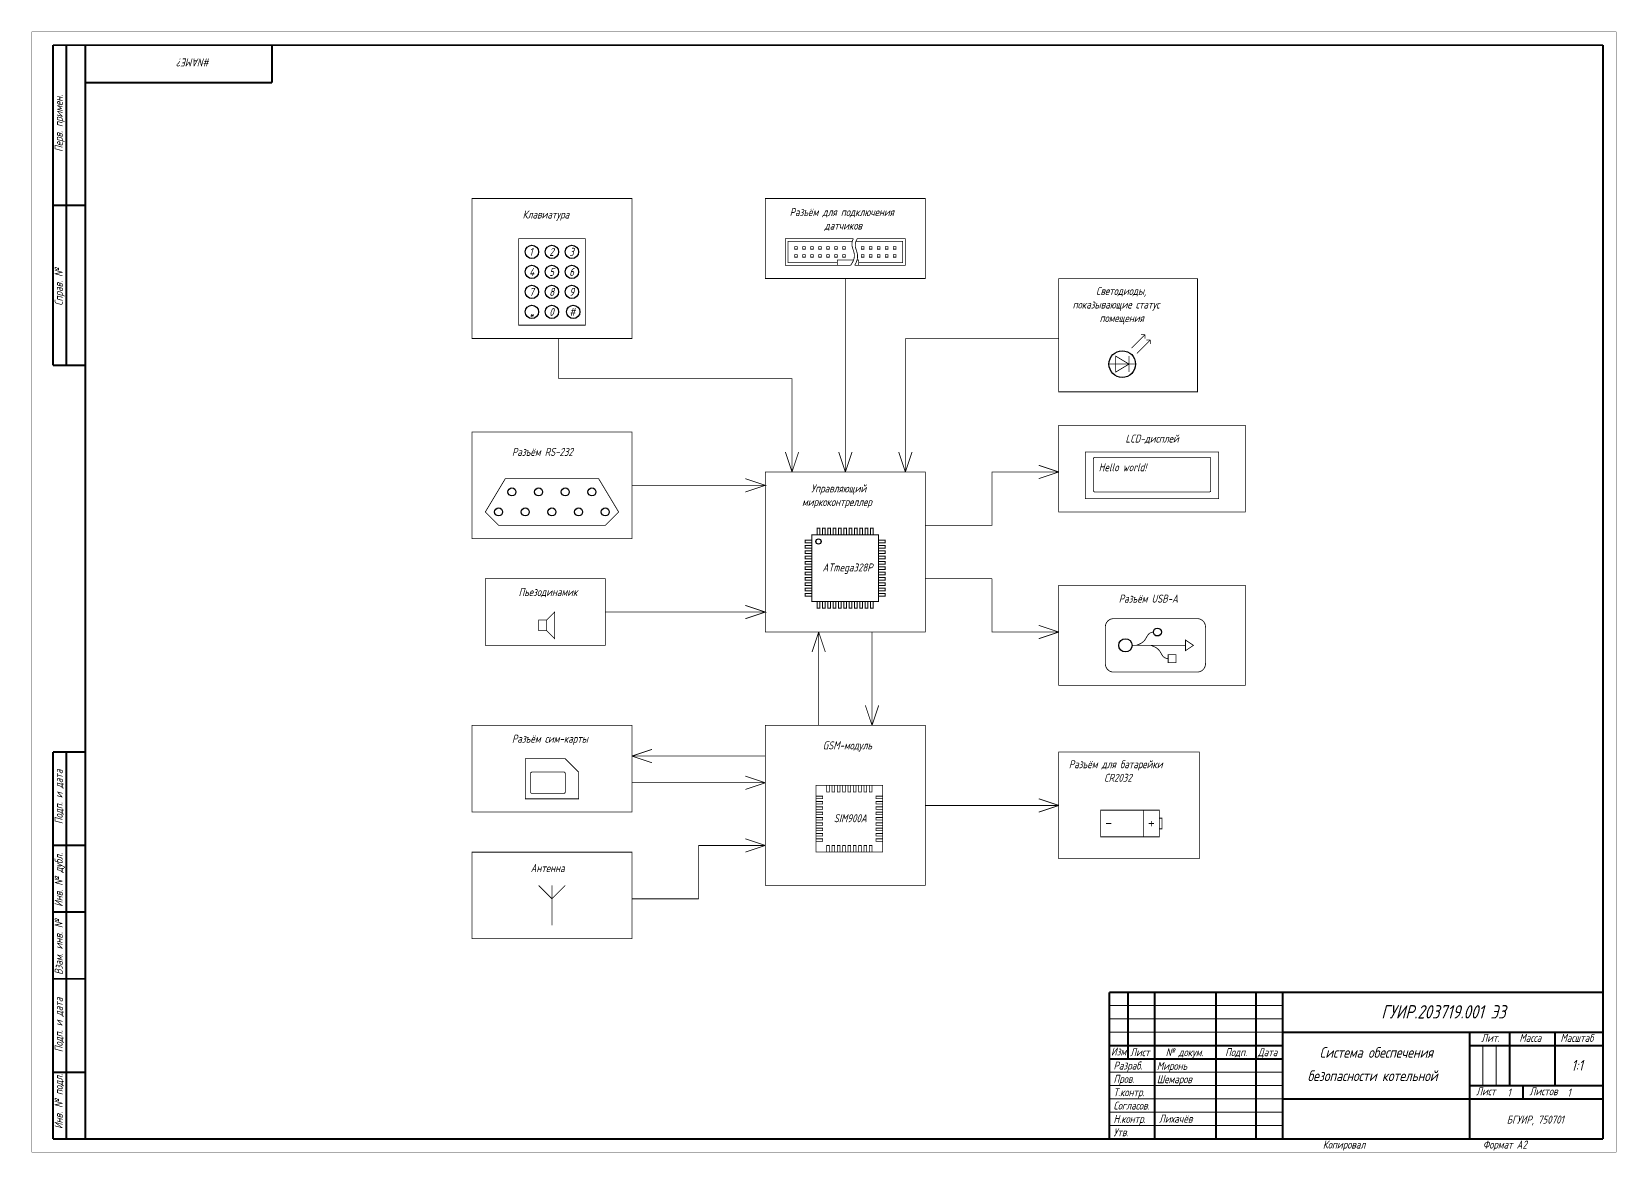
# Model space of a CAD drawing. Extents: x 346 to 4955, y 45 to 639.
# Drawn here: x 346 to 940, y 45 to 465 of the extents above; entities that cross this region are included whole.
import ezdxf

# ---------------------------------------------------------------- set-up
doc = ezdxf.new("R2010")
doc.units = 0
doc.header["$MEASUREMENT"] = 0
doc.layers.add('Sheet', color=255, linetype='CONTINUOUS')
doc.layers.add('тонкая', color=7, linetype='CONTINUOUS', lineweight=20)
doc.styles.add('GOST type A', font='gost.TTF', dxfattribs={"oblique": 15, "height": 0.2})
doc.styles.add('GOST type A0', font='gost.TTF', dxfattribs={"oblique": 15, "height": 3.5})

msp = doc.modelspace()

# ---------------------------------------------------------------- linework, layer by layer
at = {"layer": 'Sheet'}
for points, const_width in [([(346.369, 464.791), (940.348, 464.791), (940.348, 44.812), (346.369, 44.812), (346.369, 464.791)], 0.0991), ([(354.369, 459.791), (354.369, 339.791)], 0.749), ([(366.369, 459.791), (354.369, 459.791)], 0.749), ([(359.369, 459.791), (359.369, 339.791)], 0.749), ([(366.369, 459.791), (935.37, 459.791)], 0.749), ([(366.369, 459.791), (366.369, 49.791)], 0.749), ([(436.369, 445.791), (436.369, 459.791)], 0.749), ([(935.37, 459.791), (935.37, 49.791)], 0.749), ([(366.369, 445.791), (436.369, 445.791)], 0.749), ([(366.369, 399.791), (354.369, 399.791)], 0.749), ([(511.37, 402.292), (571.348, 402.292), (571.348, 349.813), (511.37, 349.813), (511.37, 402.292)], 0.3), ([(621.37, 402.292), (681.348, 402.292), (681.348, 372.312), (621.37, 372.312), (621.37, 402.292)], 0.3), ([(528.87, 387.291), (553.849, 387.291), (553.849, 354.812), (528.87, 354.812), (528.87, 387.291)], 0.3), ([(654.369, 387.291), (628.869, 387.291), (628.869, 377.291), (653.369, 377.291)], 0.3), ([(653.869, 386.291), (629.869, 386.291), (629.869, 378.291), (648.369, 378.291)], 0.3), ([(654.37, 387.291), (654.201, 386.925), (654.067, 386.575), (653.966, 386.24), (653.896, 385.918), (653.853, 385.609), (653.834, 385.311), (653.838, 385.024), (653.862, 384.744), (653.902, 384.472), (653.956, 384.206), (654.022, 383.945), (654.097, 383.688), (654.178, 383.432), (654.263, 383.178), (654.348, 382.923), (654.432, 382.666), (654.511, 382.407), (654.584, 382.143), (654.646, 381.874), (654.696, 381.598), (654.732, 381.314), (654.749, 381.02), (654.747, 380.716), (654.721, 380.4), (654.67, 380.071), (654.59, 379.728), (654.479, 379.369), (654.335, 378.992), (654.155, 378.598), (653.935, 378.183), (653.675, 377.748), (653.37, 377.291)], 0.3), ([(655.869, 387.291), (655.655, 386.924), (655.479, 386.574), (655.339, 386.239), (655.231, 385.918), (655.155, 385.609), (655.106, 385.311), (655.082, 385.023), (655.08, 384.744), (655.098, 384.472), (655.134, 384.206), (655.183, 383.945), (655.245, 383.687), (655.316, 383.432), (655.393, 383.177), (655.474, 382.922), (655.557, 382.666), (655.637, 382.406), (655.714, 382.143), (655.784, 381.873), (655.845, 381.597), (655.893, 381.313), (655.927, 381.02), (655.943, 380.716), (655.939, 380.4), (655.913, 380.071), (655.861, 379.727), (655.781, 379.368), (655.671, 378.992), (655.527, 378.597), (655.347, 378.183), (655.129, 377.748), (654.869, 377.291)], 0.3), ([(655.869, 387.291), (673.869, 387.291), (673.869, 377.291), (654.869, 377.291)], 0.3), ([(655.369, 386.291), (672.869, 386.291), (672.869, 378.291), (656.369, 378.291)], 0.3), ([(632.37, 384.291), (633.349, 384.291), (633.349, 383.312), (632.37, 383.312), (632.37, 384.291)], 0.3), ([(632.37, 381.291), (633.349, 381.291), (633.349, 380.313), (632.37, 380.313), (632.37, 381.291)], 0.3), ([(635.37, 384.291), (636.348, 384.291), (636.348, 383.312), (635.37, 383.312), (635.37, 384.291)], 0.3), ([(635.37, 381.291), (636.348, 381.291), (636.348, 380.313), (635.37, 380.313), (635.37, 381.291)], 0.3), ([(638.369, 384.291), (639.349, 384.291), (639.349, 383.312), (638.369, 383.312), (638.369, 384.291)], 0.3), ([(638.369, 381.291), (639.349, 381.291), (639.349, 380.313), (638.369, 380.313), (638.369, 381.291)], 0.3), ([(641.37, 384.291), (642.349, 384.291), (642.349, 383.312), (641.37, 383.312), (641.37, 384.291)], 0.3), ([(641.37, 381.291), (642.349, 381.291), (642.349, 380.313), (641.37, 380.313), (641.37, 381.291)], 0.3), ([(644.37, 384.291), (645.348, 384.291), (645.348, 383.312), (644.37, 383.312), (644.37, 384.291)], 0.3), ([(644.37, 381.291), (645.348, 381.291), (645.348, 380.313), (644.37, 380.313), (644.37, 381.291)], 0.3), ([(647.369, 384.291), (648.349, 384.291), (648.349, 383.312), (647.369, 383.312), (647.369, 384.291)], 0.3), ([(647.369, 381.291), (648.349, 381.291), (648.349, 380.313), (647.369, 380.313), (647.369, 381.291)], 0.3), ([(650.37, 384.291), (651.349, 384.291), (651.349, 383.312), (650.37, 383.312), (650.37, 384.291)], 0.3), ([(650.37, 381.291), (651.349, 381.291), (651.349, 380.313), (650.37, 380.313), (650.37, 381.291)], 0.3), ([(657.37, 384.291), (658.348, 384.291), (658.348, 383.312), (657.37, 383.312), (657.37, 384.291)], 0.3), ([(657.37, 381.291), (658.348, 381.291), (658.348, 380.313), (657.37, 380.313), (657.37, 381.291)], 0.3), ([(660.37, 384.291), (661.348, 384.291), (661.348, 383.312), (660.37, 383.312), (660.37, 384.291)], 0.3), ([(660.37, 381.291), (661.348, 381.291), (661.348, 380.313), (660.37, 380.313), (660.37, 381.291)], 0.3), ([(663.369, 384.291), (664.349, 384.291), (664.349, 383.312), (663.369, 383.312), (663.369, 384.291)], 0.3), ([(663.369, 381.291), (664.349, 381.291), (664.349, 380.313), (663.369, 380.313), (663.369, 381.291)], 0.3), ([(666.37, 384.291), (667.348, 384.291), (667.348, 383.312), (666.37, 383.312), (666.37, 384.291)], 0.3), ([(666.37, 381.291), (667.348, 381.291), (667.348, 380.313), (666.37, 380.313), (666.37, 381.291)], 0.3), ([(669.37, 384.291), (670.348, 384.291), (670.348, 383.312), (669.37, 383.312), (669.37, 384.291)], 0.3), ([(669.37, 381.291), (670.348, 381.291), (670.348, 380.313), (669.37, 380.313), (669.37, 381.291)], 0.3), ([(654.369, 379.291), (648.369, 379.291), (648.369, 377.291)], 0.3), ([(655.869, 379.291), (656.369, 379.291), (656.369, 377.291)], 0.3), ([(651.369, 372.291), (651.369, 299.791)], 0.3), ([(731.37, 372.291), (783.397, 372.291), (783.397, 329.813), (731.37, 329.813), (731.37, 372.291)], 0.3), ([(758.699, 346.235), (763.699, 351.235)], 0.3), ([(763.699, 351.235), (762.199, 351.235)], 0.3), ([(763.699, 351.235), (763.699, 349.735)], 0.3), ([(543.869, 349.791), (543.869, 334.791)], 0.3), ([(673.869, 349.791), (673.869, 299.791)], 0.3), ([(731.369, 349.791), (673.869, 349.791)], 0.3), ([(760.699, 344.235), (765.699, 349.235)], 0.3), ([(765.699, 349.235), (764.199, 349.235)], 0.3), ([(765.699, 349.235), (765.699, 347.735)], 0.3), ([(354.369, 339.791), (366.369, 339.791)], 0.749), ([(750.199, 340.235), (760.199, 340.235)], 0.3), ([(752.699, 343.235), (752.699, 337.235), (757.699, 340.235), (752.699, 343.235)], 0.3), ([(757.699, 343.235), (757.699, 337.235)], 0.3), ([(543.869, 334.791), (631.369, 334.791), (631.369, 299.791)], 0.3), ([(511.37, 314.792), (571.348, 314.792), (571.348, 274.812), (511.37, 274.812), (511.37, 314.792)], 0.3), ([(731.37, 317.291), (801.349, 317.291), (801.349, 284.812), (731.37, 284.812), (731.37, 317.291)], 0.3), ([(628.869, 307.291), (631.369, 299.791)], 0.3), ([(633.869, 307.291), (631.369, 299.791)], 0.3), ([(648.869, 307.291), (651.369, 299.791)], 0.3), ([(653.869, 307.291), (651.369, 299.791)], 0.3), ([(671.369, 307.291), (673.869, 299.791)], 0.3), ([(676.369, 307.291), (673.869, 299.791)], 0.3), ([(741.369, 307.291), (791.348, 307.291), (791.348, 289.812), (741.369, 289.812), (741.369, 307.291)], 0.3), ([(571.369, 294.791), (621.369, 294.791), (613.869, 297.291)], 0.3), ([(621.37, 299.791), (681.348, 299.791), (681.348, 239.812), (621.37, 239.812), (621.37, 299.791)], 0.3), ([(731.369, 299.791), (706.369, 299.791), (706.369, 279.791), (681.369, 279.791)], 0.3), ([(723.869, 302.291), (731.369, 299.791)], 0.3), ([(723.869, 297.291), (731.369, 299.791)], 0.3), ([(613.869, 292.291), (621.369, 294.791)], 0.3), ([(636.302, 274.231), (638.781, 274.231), (638.781, 273.253), (636.302, 273.253), (636.302, 274.231)], 0.3), ([(638.801, 276.232), (663.78, 276.232), (663.78, 251.253), (638.801, 251.253), (638.801, 276.232)], 0.3), ([(640.801, 278.731), (641.78, 278.731), (641.78, 276.252), (640.801, 276.252), (640.801, 278.731)], 0.3), ([(642.801, 278.731), (643.78, 278.731), (643.78, 276.252), (642.801, 276.252), (642.801, 278.731)], 0.3), ([(644.8, 278.731), (645.78, 278.731), (645.78, 276.252), (644.8, 276.252), (644.8, 278.731)], 0.3), ([(646.8, 278.731), (647.78, 278.731), (647.78, 276.252), (646.8, 276.252), (646.8, 278.731)], 0.3), ([(648.8, 278.731), (649.78, 278.731), (649.78, 276.252), (648.8, 276.252), (648.8, 278.731)], 0.3), ([(650.801, 278.731), (651.779, 278.731), (651.779, 276.252), (650.801, 276.252), (650.801, 278.731)], 0.3), ([(652.801, 278.731), (653.779, 278.731), (653.779, 276.252), (652.801, 276.252), (652.801, 278.731)], 0.3), ([(654.801, 278.731), (655.779, 278.731), (655.779, 276.252), (654.801, 276.252), (654.801, 278.731)], 0.3), ([(656.801, 278.731), (657.779, 278.731), (657.779, 276.252), (656.801, 276.252), (656.801, 278.731)], 0.3), ([(658.801, 278.731), (659.78, 278.731), (659.78, 276.252), (658.801, 276.252), (658.801, 278.731)], 0.3), ([(660.801, 278.731), (661.78, 278.731), (661.78, 276.252), (660.801, 276.252), (660.801, 278.731)], 0.3), ([(663.802, 274.231), (666.281, 274.231), (666.281, 273.253), (663.802, 273.253), (663.802, 274.231)], 0.3), ([(636.302, 272.231), (638.781, 272.231), (638.781, 271.253), (636.302, 271.253), (636.302, 272.231)], 0.3), ([(636.302, 270.231), (638.781, 270.231), (638.781, 269.252), (636.302, 269.252), (636.302, 270.231)], 0.3), ([(636.302, 268.231), (638.781, 268.231), (638.781, 267.252), (636.302, 267.252), (636.302, 268.231)], 0.3), ([(663.802, 272.231), (666.281, 272.231), (666.281, 271.253), (663.802, 271.253), (663.802, 272.231)], 0.3), ([(663.802, 270.231), (666.281, 270.231), (666.281, 269.252), (663.802, 269.252), (663.802, 270.231)], 0.3), ([(663.802, 268.231), (666.281, 268.231), (666.281, 267.252), (663.802, 267.252), (663.802, 268.231)], 0.3), ([(636.302, 266.231), (638.781, 266.231), (638.781, 265.252), (636.302, 265.252), (636.302, 266.231)], 0.3), ([(636.302, 264.232), (638.781, 264.232), (638.781, 263.252), (636.302, 263.252), (636.302, 264.232)], 0.3), ([(636.302, 262.232), (638.781, 262.232), (638.781, 261.252), (636.302, 261.252), (636.302, 262.232)], 0.3), ([(663.802, 266.231), (666.281, 266.231), (666.281, 265.252), (663.802, 265.252), (663.802, 266.231)], 0.3), ([(663.802, 264.232), (666.281, 264.232), (666.281, 263.252), (663.802, 263.252), (663.802, 264.232)], 0.3), ([(663.802, 262.232), (666.281, 262.232), (666.281, 261.252), (663.802, 261.252), (663.802, 262.232)], 0.3), ([(516.369, 259.791), (561.348, 259.791), (561.348, 234.812), (516.369, 234.812), (516.369, 259.791)], 0.3), ([(636.302, 260.232), (638.781, 260.232), (638.781, 259.252), (636.302, 259.252), (636.302, 260.232)], 0.3), ([(636.302, 258.232), (638.781, 258.232), (638.781, 257.252), (636.302, 257.252), (636.302, 258.232)], 0.3), ([(636.302, 256.231), (638.781, 256.231), (638.781, 255.253), (636.302, 255.253), (636.302, 256.231)], 0.3), ([(663.802, 260.232), (666.281, 260.232), (666.281, 259.252), (663.802, 259.252), (663.802, 260.232)], 0.3), ([(663.802, 258.232), (666.281, 258.232), (666.281, 257.252), (663.802, 257.252), (663.802, 258.232)], 0.3), ([(663.802, 256.231), (666.281, 256.231), (666.281, 255.253), (663.802, 255.253), (663.802, 256.231)], 0.3), ([(681.369, 259.791), (706.369, 259.791)], 0.3), ([(706.369, 259.791), (706.369, 239.791), (731.369, 239.791)], 0.3), ([(731.37, 257.291), (801.349, 257.291), (801.349, 219.812), (731.37, 219.812), (731.37, 257.291)], 0.3), ([(561.369, 247.291), (621.369, 247.291), (613.869, 249.791)], 0.3), ([(636.302, 254.231), (638.781, 254.231), (638.781, 253.253), (636.302, 253.253), (636.302, 254.231)], 0.3), ([(640.801, 251.232), (641.78, 251.232), (641.78, 248.753), (640.801, 248.753), (640.801, 251.232)], 0.3), ([(642.801, 251.232), (643.78, 251.232), (643.78, 248.753), (642.801, 248.753), (642.801, 251.232)], 0.3), ([(644.8, 251.232), (645.78, 251.232), (645.78, 248.753), (644.8, 248.753), (644.8, 251.232)], 0.3), ([(646.8, 251.232), (647.78, 251.232), (647.78, 248.753), (646.8, 248.753), (646.8, 251.232)], 0.3), ([(648.8, 251.232), (649.78, 251.232), (649.78, 248.753), (648.8, 248.753), (648.8, 251.232)], 0.3), ([(650.801, 251.232), (651.779, 251.232), (651.779, 248.753), (650.801, 248.753), (650.801, 251.232)], 0.3), ([(652.801, 251.232), (653.779, 251.232), (653.779, 248.753), (652.801, 248.753), (652.801, 251.232)], 0.3), ([(654.801, 251.232), (655.779, 251.232), (655.779, 248.753), (654.801, 248.753), (654.801, 251.232)], 0.3), ([(656.801, 251.232), (657.779, 251.232), (657.779, 248.753), (656.801, 248.753), (656.801, 251.232)], 0.3), ([(658.801, 251.232), (659.78, 251.232), (659.78, 248.753), (658.801, 248.753), (658.801, 251.232)], 0.3), ([(660.801, 251.232), (661.78, 251.232), (661.78, 248.753), (660.801, 248.753), (660.801, 251.232)], 0.3), ([(663.802, 254.231), (666.281, 254.231), (666.281, 253.253), (663.802, 253.253), (663.802, 254.231)], 0.3), ([(536.369, 244.291), (536.369, 240.291), (539.369, 240.291), (539.369, 244.291), (536.369, 244.291)], 0.3), ([(539.369, 240.291), (542.369, 237.291), (542.369, 247.291), (539.369, 244.291)], 0.3), ([(613.869, 244.791), (621.369, 247.291)], 0.3), ([(638.869, 232.291), (641.369, 239.791)], 0.3), ([(641.369, 204.791), (641.369, 239.791)], 0.3), ([(643.869, 232.291), (641.369, 239.791)], 0.3), ([(661.369, 239.791), (661.369, 204.791)], 0.3), ([(723.869, 242.291), (731.369, 239.791)], 0.3), ([(723.869, 237.291), (731.369, 239.791)], 0.3), ([(760.369, 234.791), (760.817, 234.935), (761.227, 235.088), (761.601, 235.249), (761.94, 235.415), (762.247, 235.588), (762.525, 235.766), (762.776, 235.948), (763.001, 236.134), (763.204, 236.323), (763.387, 236.514), (763.551, 236.706), (763.699, 236.9), (763.834, 237.093), (763.958, 237.285), (764.073, 237.476), (764.181, 237.665), (764.284, 237.851), (764.386, 238.033), (764.488, 238.211), (764.592, 238.384), (764.701, 238.551), (764.817, 238.711), (764.942, 238.864), (765.079, 239.009), (765.23, 239.145), (765.397, 239.272), (765.583, 239.388), (765.789, 239.493), (766.019, 239.587), (766.274, 239.668), (766.556, 239.736), (766.869, 239.791)], 0.3), ([(758.869, 234.791), (778.869, 234.791)], 0.3), ([(765.869, 234.791), (766.317, 234.646), (766.727, 234.493), (767.101, 234.332), (767.44, 234.166), (767.747, 233.993), (768.025, 233.815), (768.276, 233.633), (768.501, 233.447), (768.704, 233.258), (768.887, 233.067), (769.051, 232.875), (769.199, 232.681), (769.334, 232.488), (769.458, 232.296), (769.573, 232.105), (769.681, 231.916), (769.784, 231.73), (769.886, 231.548), (769.988, 231.37), (770.092, 231.197), (770.201, 231.03), (770.317, 230.87), (770.442, 230.717), (770.579, 230.572), (770.73, 230.436), (770.897, 230.309), (771.083, 230.193), (771.289, 230.088), (771.519, 229.994), (771.774, 229.913), (772.056, 229.845), (772.369, 229.791)], 0.3), ([(778.869, 236.791), (778.869, 232.791), (781.869, 234.791), (778.869, 236.791)], 0.3), ([(772.369, 231.29), (775.348, 231.29), (775.348, 228.312), (772.369, 228.312), (772.369, 231.29)], 0.3), ([(658.869, 212.291), (661.369, 204.791)], 0.3), ([(663.869, 212.291), (661.369, 204.791)], 0.3), ([(511.37, 204.791), (571.348, 204.791), (571.348, 172.313), (511.37, 172.313), (511.37, 204.791)], 0.3), ([(621.37, 204.791), (681.348, 204.791), (681.348, 144.812), (621.37, 144.812), (621.37, 204.791)], 0.3), ([(354.369, 49.791), (354.369, 194.791)], 0.749), ([(354.369, 194.791), (366.369, 194.791)], 0.749), ([(359.369, 194.791), (359.369, 49.791)], 0.749), ([(551.369, 187.291), (550.37, 188.291), (546.369, 192.291), (531.369, 192.291), (531.37, 177.291), (551.369, 177.291), (551.369, 187.291), (551.37, 187.291)], 0.3), ([(578.87, 195.791), (571.37, 193.291)], 0.3), ([(621.37, 193.291), (571.37, 193.291)], 0.3), ([(578.87, 190.791), (571.37, 193.291)], 0.3), ([(731.37, 194.791), (784.104, 194.791), (784.104, 154.813), (731.37, 154.813), (731.37, 194.791)], 0.3), ([(613.869, 185.791), (621.369, 183.291)], 0.3), ([(571.369, 183.291), (621.369, 183.291)], 0.3), ([(613.869, 180.791), (621.369, 183.291)], 0.3), ([(640.369, 182.291), (665.348, 182.291), (665.348, 157.313), (640.369, 157.313), (640.369, 182.291)], 0.3), ([(640.37, 178.291), (642.849, 178.291), (642.849, 177.312), (640.37, 177.312), (640.37, 178.291)], 0.3), ([(644.369, 182.291), (645.348, 182.291), (645.348, 179.812), (644.369, 179.812), (644.369, 182.291)], 0.3), ([(646.369, 182.291), (647.348, 182.291), (647.348, 179.812), (646.369, 179.812), (646.369, 182.291)], 0.3), ([(648.368, 182.291), (649.348, 182.291), (649.348, 179.812), (648.368, 179.812), (648.368, 182.291)], 0.3), ([(650.368, 182.291), (651.348, 182.291), (651.348, 179.812), (650.368, 179.812), (650.368, 182.291)], 0.3), ([(652.369, 182.291), (653.348, 182.291), (653.348, 179.812), (652.369, 179.812), (652.369, 182.291)], 0.3), ([(654.369, 182.291), (655.347, 182.291), (655.347, 179.812), (654.369, 179.812), (654.369, 182.291)], 0.3), ([(656.369, 182.291), (657.347, 182.291), (657.347, 179.812), (656.369, 179.812), (656.369, 182.291)], 0.3), ([(658.369, 182.291), (659.347, 182.291), (659.347, 179.812), (658.369, 179.812), (658.369, 182.291)], 0.3), ([(660.369, 182.291), (661.348, 182.291), (661.348, 179.812), (660.369, 179.812), (660.369, 182.291)], 0.3), ([(662.87, 178.291), (665.349, 178.291), (665.349, 177.312), (662.87, 177.312), (662.87, 178.291)], 0.3), ([(640.37, 176.29), (642.849, 176.29), (642.849, 175.312), (640.37, 175.312), (640.37, 176.29)], 0.3), ([(640.37, 174.29), (642.849, 174.29), (642.849, 173.312), (640.37, 173.312), (640.37, 174.29)], 0.3), ([(640.37, 172.29), (642.849, 172.29), (642.849, 171.312), (640.37, 171.312), (640.37, 172.29)], 0.3), ([(662.87, 176.29), (665.349, 176.29), (665.349, 175.312), (662.87, 175.312), (662.87, 176.29)], 0.3), ([(662.87, 174.29), (665.349, 174.29), (665.349, 173.312), (662.87, 173.312), (662.87, 174.29)], 0.3), ([(662.87, 172.29), (665.349, 172.29), (665.349, 171.312), (662.87, 171.312), (662.87, 172.29)], 0.3), ([(681.369, 174.791), (731.369, 174.791)], 0.3), ([(723.869, 177.291), (731.369, 174.791)], 0.3), ([(723.869, 172.291), (731.369, 174.791)], 0.3), ([(747.061, 173.001), (769.04, 173.001), (769.04, 163.022), (747.061, 163.022), (747.061, 173.001)], 0.3), ([(763.062, 173.001), (763.062, 163.001)], 0.3), ([(640.37, 170.29), (642.849, 170.29), (642.849, 169.312), (640.37, 169.312), (640.37, 170.29)], 0.3), ([(640.37, 168.29), (642.849, 168.29), (642.849, 167.312), (640.37, 167.312), (640.37, 168.29)], 0.3), ([(640.37, 166.29), (642.849, 166.29), (642.849, 165.311), (640.37, 165.311), (640.37, 166.29)], 0.3), ([(662.87, 170.29), (665.349, 170.29), (665.349, 169.312), (662.87, 169.312), (662.87, 170.29)], 0.3), ([(662.87, 168.29), (665.349, 168.29), (665.349, 167.312), (662.87, 167.312), (662.87, 168.29)], 0.3), ([(662.87, 166.29), (665.349, 166.29), (665.349, 165.311), (662.87, 165.311), (662.87, 166.29)], 0.3), ([(749.061, 168), (751.061, 168)], 0.3), ([(765.062, 168.001), (767.062, 168.001)], 0.3), ([(766.062, 169.001), (766.062, 167.001)], 0.3), ([(769.061, 170.001), (770.041, 170.001), (770.041, 166.022), (769.061, 166.022), (769.061, 170.001)], 0.3), ([(613.869, 162.291), (621.369, 159.791)], 0.3), ([(640.37, 164.291), (642.849, 164.291), (642.849, 163.311), (640.37, 163.311), (640.37, 164.291)], 0.3), ([(640.37, 162.291), (642.849, 162.291), (642.849, 161.311), (640.37, 161.311), (640.37, 162.291)], 0.3), ([(662.87, 164.291), (665.349, 164.291), (665.349, 163.311), (662.87, 163.311), (662.87, 164.291)], 0.3), ([(662.87, 162.291), (665.349, 162.291), (665.349, 161.311), (662.87, 161.311), (662.87, 162.291)], 0.3), ([(354.369, 159.791), (366.369, 159.791)], 0.749), ([(511.37, 157.292), (571.348, 157.292), (571.348, 124.812), (511.37, 124.812), (511.37, 157.292)], 0.3), ([(596.369, 139.791), (596.369, 159.791), (621.369, 159.791)], 0.3), ([(613.869, 157.291), (621.369, 159.791)], 0.3), ([(644.369, 159.791), (645.348, 159.791), (645.348, 157.312), (644.369, 157.312), (644.369, 159.791)], 0.3), ([(646.369, 159.791), (647.348, 159.791), (647.348, 157.312), (646.369, 157.312), (646.369, 159.791)], 0.3), ([(648.368, 159.791), (649.348, 159.791), (649.348, 157.312), (648.368, 157.312), (648.368, 159.791)], 0.3), ([(650.368, 159.791), (651.348, 159.791), (651.348, 157.312), (650.368, 157.312), (650.368, 159.791)], 0.3), ([(652.369, 159.791), (653.348, 159.791), (653.348, 157.312), (652.369, 157.312), (652.369, 159.791)], 0.3), ([(654.369, 159.791), (655.347, 159.791), (655.347, 157.312), (654.369, 157.312), (654.369, 159.791)], 0.3), ([(656.369, 159.791), (657.347, 159.791), (657.347, 157.312), (656.369, 157.312), (656.369, 159.791)], 0.3), ([(658.369, 159.791), (659.347, 159.791), (659.347, 157.312), (658.369, 157.312), (658.369, 159.791)], 0.3), ([(660.369, 159.791), (661.348, 159.791), (661.348, 157.312), (660.369, 157.312), (660.369, 159.791)], 0.3), ([(536.369, 144.791), (541.369, 139.791)], 0.3), ([(541.369, 139.791), (546.369, 144.791)], 0.3), ([(541.369, 144.791), (541.369, 139.791)], 0.3), ([(541.369, 139.791), (541.369, 129.791)], 0.3), ([(571.369, 139.791), (596.369, 139.791)], 0.3), ([(366.369, 134.791), (354.369, 134.791)], 0.749), ([(354.369, 109.791), (366.369, 109.791)], 0.749), ([(935.37, 104.791), (750.37, 104.791)], 0.749), ([(750.37, 49.791), (750.37, 104.791)], 0.749), ([(757.37, 104.791), (757.37, 79.791)], 0.749), ([(767.37, 49.791), (767.37, 104.791)], 0.749), ([(790.37, 104.791), (790.37, 49.791)], 0.749), ([(805.37, 49.791), (805.37, 104.791)], 0.749), ([(815.37, 104.791), (815.37, 49.791)], 0.749), ([(815.37, 99.791), (750.37, 99.791)], 0.3), ([(750.37, 94.791), (815.37, 94.791)], 0.3), ([(815.37, 89.791), (750.37, 89.791)], 0.3), ([(815.37, 89.791), (935.37, 89.791)], 0.749), ([(885.37, 89.791), (885.37, 49.791)], 0.749), ([(900.37, 69.791), (900.37, 89.791)], 0.749), ([(917.37, 89.791), (917.37, 69.791)], 0.749), ([(815.37, 84.791), (750.37, 84.791)], 0.749), ([(935.37, 84.791), (885.37, 84.791)], 0.749), ([(890.37, 69.791), (890.37, 84.791)], 0.3), ([(895.37, 84.791), (895.37, 69.791)], 0.3), ([(750.37, 79.791), (815.37, 79.791)], 0.749), ([(366.369, 74.791), (354.369, 74.791)], 0.749), ([(750.37, 74.791), (815.37, 74.791)], 0.3), ([(815.37, 69.791), (750.37, 69.791)], 0.3), ([(885.37, 69.791), (935.37, 69.791)], 0.749), ([(905.37, 69.791), (905.37, 64.791)], 0.749), ([(750.37, 64.791), (815.37, 64.791)], 0.3), ([(815.37, 59.791), (750.37, 59.791)], 0.3), ([(935.37, 64.791), (815.37, 64.791)], 0.749), ([(750.37, 54.791), (815.37, 54.791)], 0.3), ([(935.37, 49.791), (354.369, 49.791)], 0.749), ([(366.369, 49.791), (354.369, 49.791)], 0.749)]:
    msp.add_lwpolyline(points, dxfattribs=dict(at, const_width=const_width))
at = {"layer": 'Sheet', "const_width": 0.3}
for points in [[(787.849, 305.291), (744.869, 305.291, 0.4142136), (744.369, 304.791), (744.369, 292.812, 0.4142136), (744.869, 292.312), (787.849, 292.312, 0.4142136), (788.349, 292.812), (788.349, 304.791, 0.4142136), (787.849, 305.291)], [(783.661, 244.792), (751.556, 244.792, 0.4142136), (748.869, 241.39), (748.869, 228.215, 0.4142136), (751.556, 224.813), (783.661, 224.813, 0.4142136), (786.348, 228.215), (786.348, 241.39, 0.4142136), (783.661, 244.792)], [(545.848, 187.291), (533.87, 187.291, 0.4142136), (533.37, 186.791), (533.37, 179.813, 0.4142136), (533.87, 179.313), (545.848, 179.313, 0.4142136), (546.348, 179.813), (546.348, 186.791, 0.4142136), (545.848, 187.291)]]:
    msp.add_lwpolyline(points, format="xyb", close=True, dxfattribs=at)
msp.add_lwpolyline([(523.869, 297.291), (558.869, 297.291), (566.369, 284.791), (561.369, 279.791), (521.369, 279.791), (516.369, 284.791), (523.869, 297.291)], close=True, dxfattribs=at)
at = {"layer": 'Sheet'}
for centre, major_axis, ratio in [((533.859, 382.301), (0, 2.49), 0.9997205), ((541.358, 382.301), (0, 2.49), 0.9999857), ((548.859, 382.301), (0, 2.49), 0.9999816), ((533.859, 374.802), (0, 2.49), 0.9997205), ((541.358, 374.802), (0, 2.49), 0.9999857), ((548.859, 374.802), (0, 2.49), 0.9999816), ((533.859, 367.301), (0, 2.49), 0.9997205), ((541.358, 367.301), (0, 2.49), 0.9999857), ((548.859, 367.301), (0, 2.49), 0.9999816), ((533.859, 359.801), (0, 2.489), 0.9999857), ((541.358, 359.801), (2.49, 0), 0.999749), ((549.358, 359.801), (0, 2.489), 0.9999857), ((755.188, 340.245), (0, 4.99), 0.9998514), ((526.359, 292.302), (0, 1.489), 0.9999795), ((536.359, 292.302), (1.49, 0), 0.9995771), ((546.359, 292.302), (0, 1.489), 0.9999795), ((556.359, 292.302), (1.49, 0), 0.9995703), ((521.359, 284.802), (0, 1.49), 0.9999932), ((531.358, 284.802), (0, 1.49), 0.9999864), ((541.359, 284.802), (0, 1.49), 0.9999864), ((551.359, 284.802), (0, 1.49), 0.999543), ((561.359, 284.802), (0, 1.49), 0.9999864), ((641.291, 273.742), (0, 0.989), 0.9999897), ((768.359, 239.802), (1.49, 0), 0.9995703), ((756.359, 234.802), (0, 2.49), 0.9999755)]:
    msp.add_ellipse(centre, major_axis=major_axis, ratio=ratio, dxfattribs=at)

# ---------------------------------------------------------------- texts
at = {"layer": 'Sheet', "style": 'GOST type A', "oblique": 15}
for s, rotation, p in [('#NAME?', 180, (413.305, 454.82)), ('Перв. примен.', 90, (357.93, 419.791)), ('Справ. №', 90, (357.93, 362.113)), ('Подп. и дата', 90, (357.93, 167.791)), ('Инв. № дубл.', 90, (357.93, 136.791)), ('Взам. инв. №', 90, (357.93, 111.291)), ('Подп. и дата', 90, (357.93, 82.291)), ('Инв. № подл.', 90, (357.93, 53.498))]:
    msp.add_text(s, height=3, rotation=rotation, dxfattribs=at).set_placement(p)
for s, height, p in [('Разъём для подключения ', 3, (630.492, 395.727)), ('Клавиатура', 3, (530.369, 394.809)), ('датчиков', 3, (643.563, 390.645)), ('1', 3, (532.869, 380.81)), ('2', 3, (540.369, 380.81)), ('3', 3, (547.869, 380.81)), ('4', 3, (532.869, 373.31)), ('5', 3, (540.369, 373.309)), ('6', 3, (547.869, 373.31)), ('7', 3, (532.869, 365.81)), ('8', 3, (540.369, 365.81)), ('9', 3, (547.869, 365.81)), ('Светодиоды, ', 3, (745.383, 366.14)), ('показывающие статус ', 3, (736.574, 361.058)), ('*', 3, (532.869, 357.309)), ('0', 3, (540.369, 358.31)), ('#', 3, (547.869, 358.309)), ('помещения', 3, (746.689, 355.975)), ('LCD-дисплей', 3, (756.369, 310.81)), ('Разъём RS-232', 3, (526.369, 305.81)), ('Hello world!', 3, (746.369, 300.054)), ('Управляющий ', 3, (638.556, 292.127)), ('миркоконтреллер', 3, (635.129, 287.044)), ('ATmega328P', 3, (642.801, 262.496)), ('Пьезодинамик', 3, (528.869, 253.31)), ('Разъём USB-A', 3, (753.869, 250.81)), ('Разъём сим-карты', 3, (526.369, 198.31)), ('GSM-модуль', 3, (642.869, 195.81)), ('Разъём для батарейки ', 3, (735.149, 188.727)), ('CR2032', 3, (748.331, 183.645)), ('SIM900A', 3, (647.038, 168.486)), ('Антенна', 3, (533.369, 149.809)), ('ГУИР.203719.001 Э3', 5, (852.299, 94.921)), ('Лит.', 3, (889.756, 86.15)), ('Масса', 3, (904.047, 86.15)), ('Масштаб', 3, (919.44, 86.15)), ('Изм.', 3, (750.968, 81.042)), ('Лист', 3, (758.139, 80.788)), ('№ докум.', 3, (771.448, 80.788)), ('Подп.', 3, (793.757, 80.788)), ('Дата', 3, (806.018, 80.788)), ('Система обеспечения', 4, (829.162, 80.195)), ('Разраб.', 3, (751.897, 75.788)), ('Миронь', 3, (768.147, 75.661)), ('1:1', 4, (923.571, 75.369)), ('Пров.', 3, (751.897, 70.788)), ('Шемаров', 3, (768.147, 70.661)), ('безопасности котельной', 4, (824.638, 71.445)), ('Т.контр.', 3, (751.897, 65.788)), ('Лист', 3, (887.869, 66.15)), ('1', 3, (899.579, 65.653)), ('Листов', 3, (907.869, 66.15)), ('1', 3, (922.079, 65.653)), ('Согласов.', 3, (751.897, 60.788)), ('Утв.', 3, (751.897, 50.788)), ('Н.контр.', 3, (751.897, 55.788)), ('БГУИР, 750701', 3, (899.327, 55.518)), ('Копировал', 3, (830.369, 46.15)), ('Формат А2', 3, (890.369, 46.15))]:
    msp.add_text(s, height=height, dxfattribs=at).set_placement(p)
at = {"layer": 'тонкая', "insert": (768.953, 58.86), "char_height": 3, "attachment_point": 1, "style": 'GOST type A0'}
msp.add_mtext_dynamic_manual_height_columns('Лихачёв', width=7.56222, gutter_width=12.5, heights=[0], dxfattribs=at)

doc.saveas('drawing.dxf')
